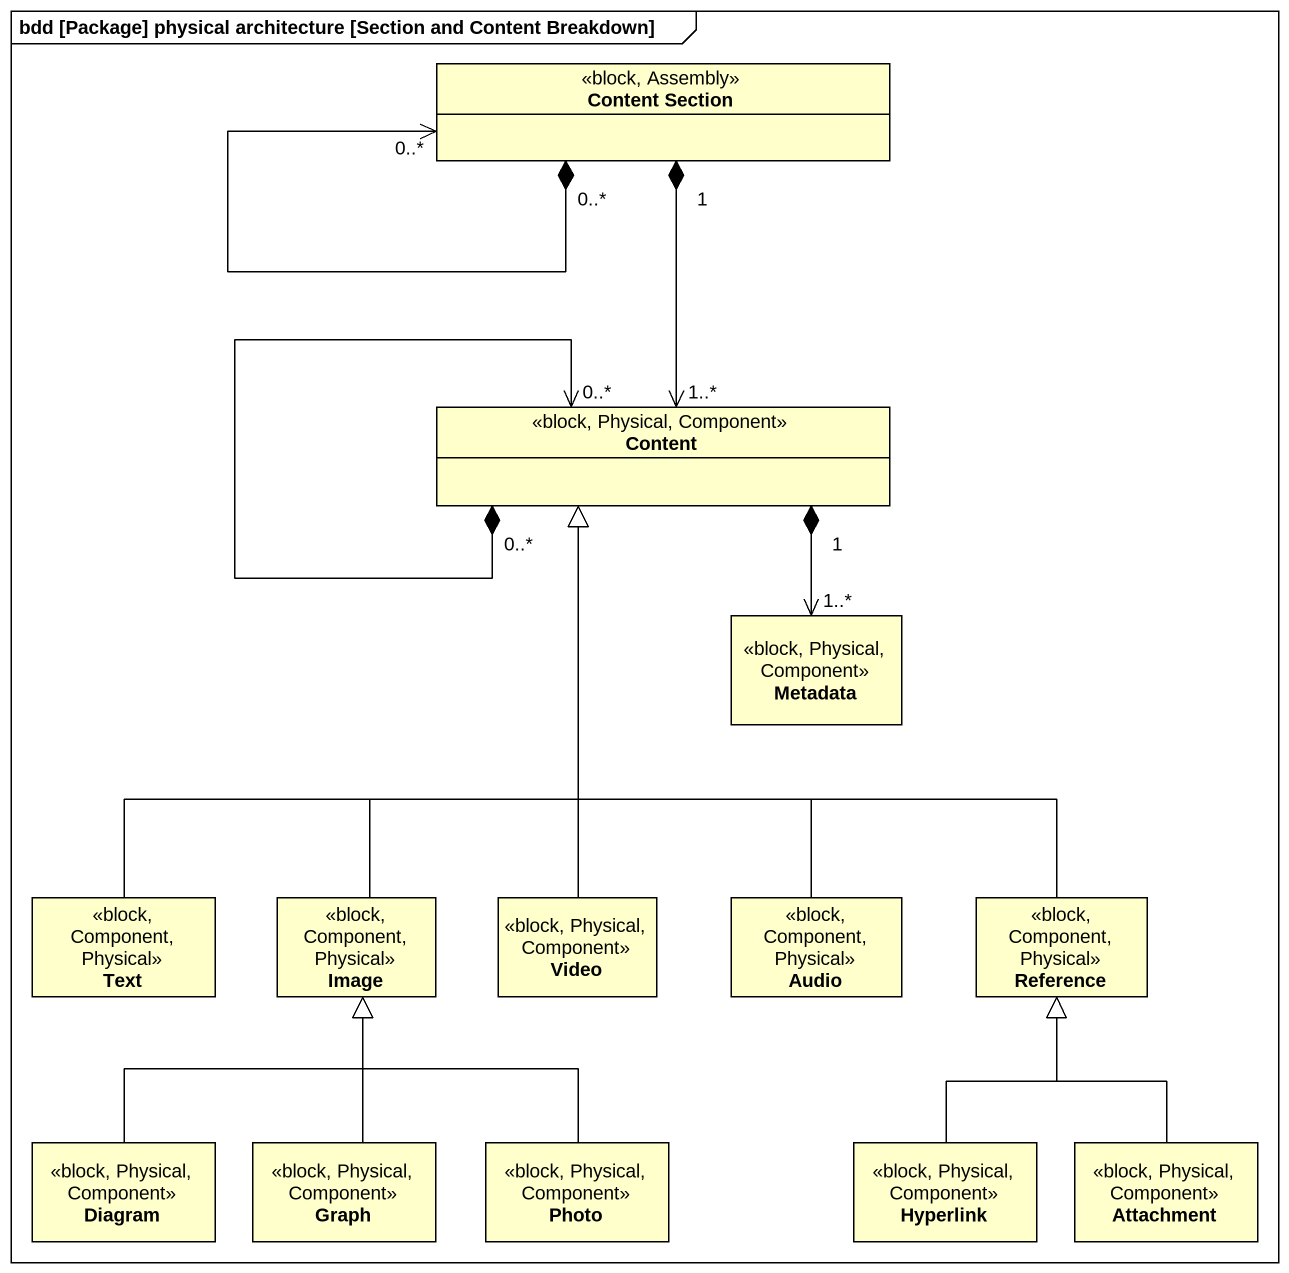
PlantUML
@startuml
mainframe bdd [Package] physical architecture [Section and Content Breakdown]
hide circle
hide empty members
class "Content Section" as Content_Section <<block, Assembly>>
class Content <<block, Physical, Component>>
class Metadata <<block, Physical, Component>>
class Text <<block, Component, Physical>>
class Image <<block, Component, Physical>>
class Video <<block, Physical, Component>>
class Audio <<block, Component, Physical>>
class Reference <<block, Component, Physical>>
class Diagram <<block, Physical, Component>>
class Graph <<block, Physical, Component>>
class Photo <<block, Physical, Component>>
class Hyperlink <<block, Physical, Component>>
class Attachment <<block, Physical, Component>>
Content_Section "0..*" *--> "0..*" Content_Section
Content_Section "1" *--> "1..*" Content
Content "0..*" *--> "0..*" Content
Content "1" *--> "1..*" Metadata
Text -up-|> Content
Image -up-|> Content
Video -up-|> Content
Audio -up-|> Content
Reference -up-|> Content
Diagram -up-|> Image
Graph -up-|> Image
Photo -up-|> Image
Hyperlink -up-|> Reference
Attachment -up-|> Reference
@enduml
